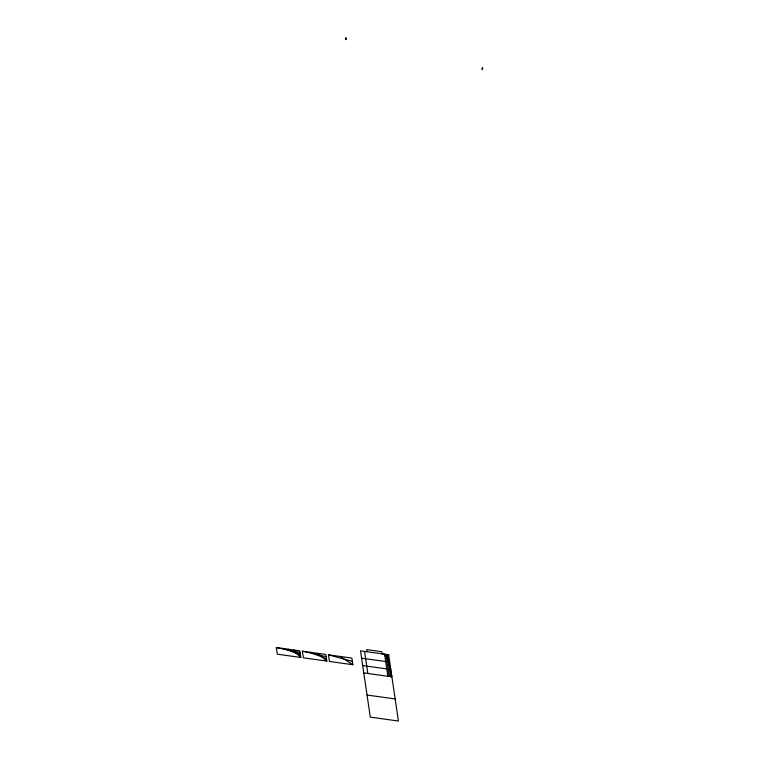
<?xml version="1.0" encoding="UTF-8"?>
<svg xmlns="http://www.w3.org/2000/svg" width="759" height="759" viewBox="0 0 759 759"><rect width="100%" height="100%" fill="white"/><g stroke="black" fill="none" stroke-linecap="round" stroke-linejoin="round"><path stroke-width="1.14" d="M482.288 69.61L482.25 69.116L482.449 69.61M345.762 37.95L345.497 39.544M346.028 37.988L345.876 39.354L345.8 38.178M482.231 69.249L482.382 67.883L482.496 69.287M482.458 69.069L482.648 67.921M388.731 655.444L385.06 654.932A3.662 0.987 9.3 0 0 382.062 653.822L381.749 651.706L366.749 649.609L367.062 651.734M361.597 658.186L389.709 662.104L384.557 654.173L387.83 676.278M276.323 647.55L299.748 650.814L300.735 657.446L277.301 654.182L276.323 647.55L299.995 652.474M302.386 651.184L325.81 654.457L326.797 661.089L303.363 657.816L302.386 651.184L326.142 656.668M328.448 654.827L351.872 658.091L352.859 664.723L329.425 661.45L328.448 654.827L352.366 661.412M362.679 665.548L390.8 669.476L385.914 654.362L389.177 676.468M363.77 672.92L391.891 676.848L387.27 654.552L390.534 676.658M367.033 695.026L395.154 698.944M345.838 39.677L345.876 39.354M282.177 648.366L300.241 654.135M310.194 652.275L326.465 658.878M288.041 649.182L300.488 655.795M340.155 656.459L352.859 664.723M318.002 653.366L326.797 661.089M293.894 649.998L300.735 657.446M364.567 651.383L367.83 673.489M388.627 654.742L360.506 650.814L370.297 717.122L398.418 721.05L388.627 654.742"/></g></svg>
